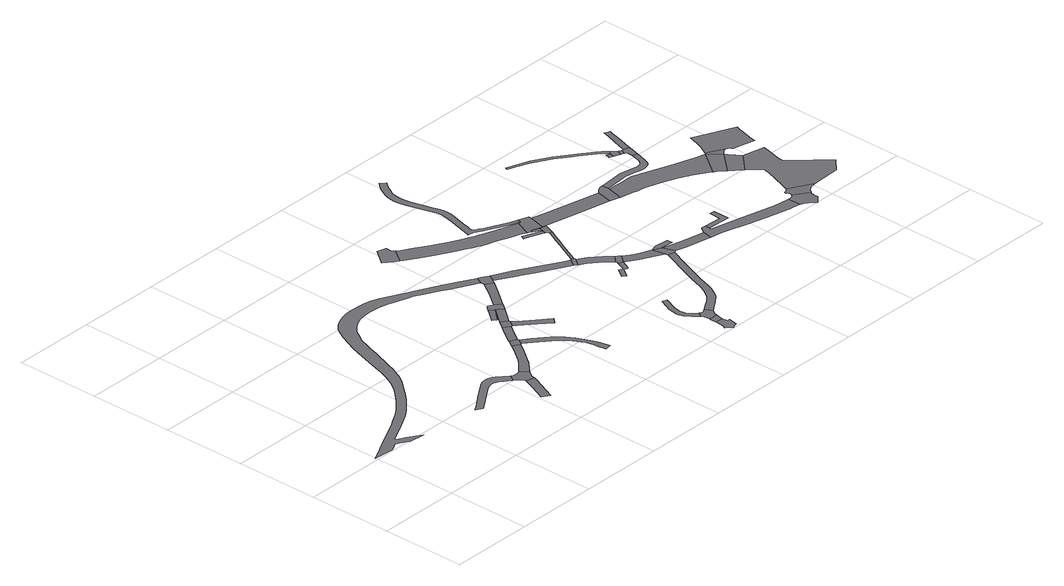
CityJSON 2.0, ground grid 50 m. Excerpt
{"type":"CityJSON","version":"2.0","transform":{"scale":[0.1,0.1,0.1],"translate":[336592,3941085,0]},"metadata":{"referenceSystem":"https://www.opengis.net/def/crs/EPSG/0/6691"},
"CityObjects":{
"road1":{"type":"Road","geometry":[{"type":"MultiSurface","lod":"1","boundaries":[[[0,1,2,3,4,5,6,7,8,9,10,11,12,13,14,15,16,17,18,19,20,21,22,23,24,25]]]}]},
"road2":{"type":"Road","attributes":{"function":"3","RoadStructureAttribute.sectionType":"1"},"geometry":[{"type":"MultiSurface","lod":"1","boundaries":[[[26,27,28,29,30,31,32,33,34,35,36,37,38,39,40,41,42,43,44,45,46,47,48,49,50,51,52,53,54,55,56,57,58,59,60,61,62,63,64,65,66,67,68,69,70,71,72,73,74,75,76,77,78,79,80,81,82,83,84,85,86,87,88,89,90,91,92,93,94,95,96,97,98,99,100,101,102,103,104,105,106,107,108,109,110,111,112,113,114,115,116,117,118,119,120,121,122,123]]]}]},
"road3":{"type":"Road","attributes":{"RoadStructureAttribute.sectionType":"1"},"geometry":[{"type":"MultiSurface","lod":"1","boundaries":[[[124,125,126,127,128,129,130,131,132]]]}]},
"road4":{"type":"Road","geometry":[{"type":"MultiSurface","lod":"1","boundaries":[[[133,134,135,136,132,131,137,138,139,140,141,142,143,144,0,25]]]}]},
"road5":{"type":"Road","attributes":{"RoadStructureAttribute.sectionType":"1"},"geometry":[{"type":"MultiSurface","lod":"1","boundaries":[[[140,145,146,147,148,149,150,151,152,153,154,155,156,141]]]}]},
"road6":{"type":"Road","geometry":[{"type":"MultiSurface","lod":"1","boundaries":[[[151,150,157,158,159,160,161,162]]]}]},
"road7":{"type":"Road","attributes":{"RoadStructureAttribute.sectionType":"1"},"geometry":[{"type":"MultiSurface","lod":"1","boundaries":[[[163,164,162,161,165,166,167,168,169]]]}]},
"road8":{"type":"Road","attributes":{"RoadStructureAttribute.sectionType":"1"},"geometry":[{"type":"MultiSurface","lod":"1","boundaries":[[[170,171,172,173,174,175,176,177,178,179,180,181,182,183,184,185,186,187,188,189,190,191,192,193,159,158]]]}]},
"road9":{"type":"Road","geometry":[{"type":"MultiSurface","lod":"1","boundaries":[[[194,169,168,195,196,197,198,199,200]]]}]},
"road10":{"type":"Road","geometry":[{"type":"MultiSurface","lod":"1","boundaries":[[[201,202,203,204,205,206,207]]]}]},
"road11":{"type":"Road","attributes":{"RoadStructureAttribute.sectionType":"1"},"geometry":[{"type":"MultiSurface","lod":"1","boundaries":[[[208,209,200,199,210]]]}]},
"road12":{"type":"Road","attributes":{"RoadStructureAttribute.sectionType":"1"},"geometry":[{"type":"MultiSurface","lod":"1","boundaries":[[[196,211,212,213,214,215,216,197]]]}]},
"road13":{"type":"Road","geometry":[{"type":"MultiSurface","lod":"1","boundaries":[[[206,217,208,210,218,219,220,221,222,223,224,225,226,227,228,207]]]}]},
"road14":{"type":"Road","attributes":{"RoadStructureAttribute.sectionType":"1"},"geometry":[{"type":"MultiSurface","lod":"1","boundaries":[[[229,230,220,219,231,232,233]]]}]},
"road15":{"type":"Road","geometry":[{"type":"MultiSurface","lod":"1","boundaries":[[[234,235,236,237,238,239,240,241,242]]]}]},
"road16":{"type":"Road","geometry":[{"type":"MultiSurface","lod":"1","boundaries":[[[243,244,123,122,245,246,229,233,247,248,249]]]}]},
"road17":{"type":"Road","geometry":[{"type":"MultiSurface","lod":"1","boundaries":[[[250,251,252,253,254,255,256,257,258,259,260,261]]]}]},
"road18":{"type":"Road","attributes":{"RoadStructureAttribute.sectionType":"1"},"geometry":[{"type":"MultiSurface","lod":"1","boundaries":[[[262,263,264,253,252]]]}]},
"road19":{"type":"Road","attributes":{"RoadStructureAttribute.sectionType":"1"},"geometry":[{"type":"MultiSurface","lod":"1","boundaries":[[[265,266,267,268,269,270,271,272,273,274,275,276,277,278,279,280,281]]]}]},
"road20":{"type":"Road","geometry":[{"type":"MultiSurface","lod":"1","boundaries":[[[280,282,283,284,263,262,285,286,287,288,289,290,281]]]}]},
"road21":{"type":"Road","attributes":{"function":"3","RoadStructureAttribute.sectionType":"1"},"geometry":[{"type":"MultiSurface","lod":"1","boundaries":[[[291,292,293,294,295,296,297,298,299,300,301,243,249]]]}]},
"road22":{"type":"Road","attributes":{"function":"2","RoadStructureAttribute.sectionType":"1"},"geometry":[{"type":"MultiSurface","lod":"1","boundaries":[[[302,303,304,305,306,307,308,309,310,311,312,313,236,235,314,315,316,317,318,319,320,321,322,323,324,325,326,327]]]}]},
"road23":{"type":"Road","geometry":[{"type":"MultiSurface","lod":"1","boundaries":[[[328,329,330,331,332,333,298,297,334]]]}]},
"road24":{"type":"Road","geometry":[{"type":"MultiSurface","lod":"1","boundaries":[[[335,336,337,338,339,340,341,342,343,344,345,346,347,348]]]}]},
"road25":{"type":"Road","attributes":{"function":"3","RoadStructureAttribute.sectionType":"1"},"geometry":[{"type":"MultiSurface","lod":"1","boundaries":[[[349,350,351,352,353,354,355,356,357,358,359,360,361,362,363,328,334]]]}]},
"road26":{"type":"Road","attributes":{"RoadStructureAttribute.sectionType":"1"},"geometry":[{"type":"MultiSurface","lod":"1","boundaries":[[[364,365,366,367,368,369,370,371,372,373,374,375,376,377,287,286,378,379,380,381,382,383,384,385,386,387,388,389,390,391,392,393,394]]]}]},
"road27":{"type":"Road","attributes":{"RoadStructureAttribute.sectionType":"1"},"geometry":[{"type":"MultiSurface","lod":"1","boundaries":[[[395,396,397,398,399,400,401,402,403,404,332,331]]]}]},
"road28":{"type":"Road","geometry":[{"type":"MultiSurface","lod":"1","boundaries":[[[405,355,354,406,407,335,348,408,409]]]}]},
"road29":{"type":"Road","geometry":[{"type":"MultiSurface","lod":"1","boundaries":[[[410,411,412,413,414,415,416,417,418]]]}]},
"road30":{"type":"Road","attributes":{"function":"3","RoadStructureAttribute.sectionType":"1"},"geometry":[{"type":"MultiSurface","lod":"1","boundaries":[[[408,419,420,421,422,423,424,425,426,427,428,409]]]}]},
"road31":{"type":"Road","attributes":{"RoadStructureAttribute.sectionType":"1"},"geometry":[{"type":"MultiSurface","lod":"1","boundaries":[[[429,430,431,432,433,434]]]}]},
"road32":{"type":"Road","attributes":{"RoadStructureAttribute.sectionType":"1"},"geometry":[{"type":"MultiSurface","lod":"1","boundaries":[[[435,436,437,438,439,440,441,442,443,444,445,446,447,448,449,450,451,452,453,454,455,456,457,458,459,460,461,462,463,464,465,466,467,468,469,470,471,472,473,474,475,476,477,478,479,480,481,482,483,484,485,486,487,488,489,490,491,492,493,494]]]}]},
"road33":{"type":"Road","geometry":[{"type":"MultiSurface","lod":"1","boundaries":[[[417,495,400,399,496,497,498,499,500,501,430,429,502,503,418]]]}]},
"road34":{"type":"Road","geometry":[{"type":"MultiSurface","lod":"1","boundaries":[[[433,504,505,506,507,508,509,510,465,464,511,512,513,514,302,327,515,516,434]]]}]},
"road35":{"type":"Road","geometry":[{"type":"MultiSurface","lod":"1","boundaries":[[[425,424,394,393,517,518]]]}]},
"road36":{"type":"Road","geometry":[{"type":"MultiSurface","lod":"1","boundaries":[[[519,520,521,522,425,518]]]}]},
"road37":{"type":"Road","geometry":[{"type":"MultiSurface","lod":"1","boundaries":[[[517,523,524,525,526,527,528,529,530,531,518]]]}]},
"road38":{"type":"Road","attributes":{"function":"2","RoadStructureAttribute.sectionType":"1"},"geometry":[{"type":"MultiSurface","lod":"1","boundaries":[[[532,533,534,506,505,535,536,537,538,539,540,541]]]}]},
"road39":{"type":"Road","attributes":{"RoadStructureAttribute.sectionType":"1"},"geometry":[{"type":"MultiSurface","lod":"1","boundaries":[[[542,543,544,545,546,547]]]}]},
"road40":{"type":"Road","geometry":[{"type":"MultiSurface","lod":"1","boundaries":[[[540,548,549,550,551,552,553,554,555,556,541]]]}]},
"road41":{"type":"Road","attributes":{"function":"3","RoadStructureAttribute.sectionType":"1"},"geometry":[{"type":"MultiSurface","lod":"1","boundaries":[[[546,557,527,526,558,559,560,561,562,563,564,565,566,567,568,569,570,571,572,573,547]]]}]},
"road42":{"type":"Road","attributes":{"RoadStructureAttribute.sectionType":"1"},"geometry":[{"type":"MultiSurface","lod":"1","boundaries":[[[574,575,576,577,578,579,580,581,582,583,584,585,586,587,588,589,590,591]]]}]},
"road43":{"type":"Road","attributes":{"RoadStructureAttribute.sectionType":"1"},"geometry":[{"type":"MultiSurface","lod":"1","boundaries":[[[552,592,593,594,595,596,597,598,599,600,601,602,603,604,605,606,607,608,609,610,611,612,613,553]]]}]},
"road44":{"type":"Road","attributes":{"function":"2","RoadStructureAttribute.sectionType":"1"},"geometry":[{"type":"MultiSurface","lod":"1","boundaries":[[[614,615,616,617,618,619,620,621,622,549,548,623,624,625,626,627,628,629,630,631,632,633,634,635]]]}]},
"road45":{"type":"Road","geometry":[{"type":"MultiSurface","lod":"1","boundaries":[[[636,637,638,639]]]}]},
"road46":{"type":"Road","geometry":[{"type":"MultiSurface","lod":"1","boundaries":[[[640,641,574,591,636,639,642,643]]]}]},
"road47":{"type":"Road","geometry":[{"type":"MultiSurface","lod":"1","boundaries":[[[644,645,646,647,648,649,650,651,652,566,565,653,654,655,656,657]]]}]},
"road48":{"type":"Road","attributes":{"RoadStructureAttribute.sectionType":"1"},"geometry":[{"type":"MultiSurface","lod":"1","boundaries":[[[658,659,643,642,660,661]]]}]},
"road49":{"type":"Road","geometry":[{"type":"MultiSurface","lod":"1","boundaries":[[[602,662,663,664,665,658,661,666,667,603]]]}]},
"road50":{"type":"Road","attributes":{"RoadStructureAttribute.sectionType":"1"},"geometry":[{"type":"MultiSurface","lod":"1","boundaries":[[[668,669,670,671,672,673,674,675,650,649,676,677,678,679]]]}]},
"road51":{"type":"Road","attributes":{"RoadStructureAttribute.sectionType":"1"},"geometry":[{"type":"MultiSurface","lod":"1","boundaries":[[[680,681,682,683,684,685,686,687,664,663]]]}]},
"road52":{"type":"Road","geometry":[{"type":"MultiSurface","lod":"1","boundaries":[[[688,689,635,634,690,691,692,693]]]}]},
"road53":{"type":"Road","attributes":{"function":"2","RoadStructureAttribute.sectionType":"1"},"geometry":[{"type":"MultiSurface","lod":"1","boundaries":[[[694,695,696,697,688,693,698,699,700]]]}]},
"road54":{"type":"Road","attributes":{"RoadStructureAttribute.sectionType":"1"},"geometry":[{"type":"MultiSurface","lod":"1","boundaries":[[[701,702,703,704,705,706,707,708,709,710,689,688]]]}]},
"road55":{"type":"Road","geometry":[{"type":"MultiSurface","lod":"1","boundaries":[[[711,712,713,714,715,716,717,718,679,678,719,720,721,722,723,724,725,726,727,728,729,730,731,694,700]]]}]},
"road56":{"type":"Road","geometry":[{"type":"MultiSurface","lod":"1","boundaries":[[[732,733,734,735,736,737,738,710,709,739,740,741,742,743,744,745,746,747,748]]]}]}
},
"vertices":[
[1069,540,0],[1010,589,0],[992,600,0],[973,608,0],[958,609,0],[951,609,0],[929,607,0],[910,600,0],[880,583,0],[814,538,0],[726,473,0],[704,458,0],[697,453,0],[736,432,0],[749,441,0],[765,452,0],[838,503,0],[903,548,0],[918,555,0],[938,559,0],[951,560,0],[953,560,0],[962,558,0],[973,554,0],[984,549,0],[1044,504,0],
[1580,1356,0],[1521,1386,0],[1415,1439,0],[1337,1477,0],[1196,1546,0],[1145,1565,0],[1107,1574,0],[1071,1578,0],[1017,1579,0],[988,1577,0],[960,1575,0],[925,1565,0],[889,1551,0],[852,1529,0],[825,1505,0],[806,1475,0],[781,1431,0],[756,1377,0],[737,1329,0],[733,1318,0],[706,1235,0],[667,1105,0],[652,1057,0],[637,1013,0],[619,976,0],[599,939,0],[570,896,0],[539,860,0],[497,815,0],[427,754,0],[388,727,0],[337,697,0],[306,678,0],[152,599,0],[80,560,0],[68,553,0],[64,551,0],[62,550,0],[2,520,0],[121,509,0],[151,523,0],[152,524,0],[155,526,0],[174,535,0],[176,536,0],[198,524,0],[215,514,0],[223,509,0],[237,501,0],[244,497,0],[338,488,0],[319,499,0],[258,537,0],[240,547,0],[209,565,0],[208,568,0],[209,570,0],[330,634,0],[416,684,0],[459,714,0],[485,736,0],[533,779,0],[577,826,0],[587,838,0],[611,865,0],[637,895,0],[650,910,0],[661,928,0],[674,947,0],[688,972,0],[694,984,0],[715,1032,0],[733,1080,0],[777,1207,0],[792,1253,0],[804,1288,0],[824,1342,0],[835,1360,0],[853,1390,0],[871,1418,0],[887,1435,0],[906,1452,0],[933,1469,0],[956,1479,0],[979,1487,0],[1025,1495,0],[1063,1497,0],[1091,1496,0],[1124,1492,0],[1175,1480,0],[1296,1442,0],[1319,1434,0],[1382,1401,0],[1453,1365,0],[1498,1341,0],[1532,1323,0],[1650,1262,0],[1674,1307,0],
[1082,441,0],[1077,429,0],[1059,384,0],[1017,284,0],[1062,260,0],[1106,365,0],[1125,410,0],[1134,435,0],[1084,447,0],
[1067,483,0],[1078,469,0],[1082,462,0],[1085,453,0],[1137,444,0],[1142,460,0],[1151,481,0],[1163,495,0],[1130,539,0],[1115,531,0],[1096,529,0],[1082,531,0],
[1183,514,0],[1225,556,0],[1247,586,0],[1271,617,0],[1291,644,0],[1334,708,0],[1293,734,0],[1252,671,0],[1234,645,0],[1211,615,0],[1194,596,0],[1147,554,0],
[1338,711,0],[1341,711,0],[1362,745,0],[1359,749,0],[1359,752,0],[1317,770,0],
[1372,858,0],[1321,777,0],[1361,757,0],[1387,794,0],[1412,832,0],[1433,862,0],[1394,889,0],
[1344,709,0],[1389,674,0],[1464,613,0],[1492,588,0],[1513,566,0],[1539,531,0],[1561,493,0],[1571,468,0],[1573,462,0],[1579,429,0],[1584,389,0],[1592,351,0],[1631,358,0],[1623,399,0],[1614,430,0],[1601,467,0],[1600,469,0],[1588,497,0],[1566,540,0],[1538,587,0],[1519,613,0],[1491,642,0],[1413,706,0],[1377,733,0],
[1412,915,0],[1436,864,0],[1442,863,0],[1467,899,0],[1466,903,0],[1467,908,0],[1430,937,0],
[1434,1002,0],[1422,987,0],[1412,974,0],[1436,958,0],[1479,1006,0],[1503,1032,0],[1475,1054,0],
[1505,1032,0],[1485,1007,0],[1542,1003,0],
[1462,846,0],[1542,778,0],[1610,720,0],[1636,751,0],[1568,808,0],[1490,875,0],
[1504,1032,0],[1550,1013,0],[1572,1043,0],[1535,1071,0],[1530,1069,0],[1525,1071,0],[1518,1076,0],[1510,1082,0],[1507,1084,0],[1504,1084,0],[1498,1083,0],[1492,1077,0],
[1653,1240,0],[1603,1163,0],[1584,1059,0],[1642,1136,0],[1696,1211,0],
[1510,1736,0],[1538,1717,0],[1594,1799,0],[1586,1810,0],[1584,1824,0],[1583,1850,0],[1532,1866,0],[1523,1854,0],[1461,1772,0],
[1735,1275,0],[1690,1298,0],[1655,1255,0],[1655,1248,0],[1705,1227,0],[1708,1231,0],[1712,1231,0],
[2229,69,0],[2215,74,0],[2207,104,0],[2164,105,0],[2163,81,0],[2160,55,0],[2151,36,0],[2150,33,0],[2185,4,0],[2188,7,0],[2216,19,0],[2220,18,0],
[2217,149,0],[2165,149,0],[2165,147,0],
[2146,254,0],[2126,283,0],[2121,301,0],[2120,313,0],[2121,332,0],[2128,360,0],[2159,434,0],[2160,436,0],[2132,446,0],[2099,369,0],[2092,336,0],[2090,312,0],[2091,295,0],[2099,270,0],[2124,234,0],[2153,204,0],[2175,231,0],
[2158,195,0],[2162,184,0],[2165,173,0],[2226,173,0],[2240,193,0],[2215,233,0],[2203,226,0],[2195,223,0],[2185,225,0],
[1833,1164,0],[1839,1161,0],[1912,1121,0],[1973,1089,0],[2032,1057,0],[2035,1055,0],[2094,1022,0],[2125,1069,0],[2109,1077,0],[2058,1105,0],[1858,1213,0],
[2218,1510,0],[2099,1548,0],[2059,1562,0],[2001,1582,0],[1991,1586,0],[1974,1593,0],[1947,1604,0],[1920,1615,0],[1838,1654,0],[1744,1707,0],[1682,1744,0],[1609,1788,0],[1554,1706,0],[1616,1669,0],[1695,1622,0],[1793,1567,0],[1805,1561,0],[1851,1539,0],[1880,1525,0],[1956,1494,0],[2005,1477,0],[2034,1467,0],[2068,1455,0],[2106,1441,0],[2140,1429,0],[2177,1413,0],
[2148,1054,0],[2148,1058,0],[2147,1062,0],[2148,1066,0],[2134,1071,0],[2130,1069,0],[2115,1011,0],
[2263,866,0],[2250,832,0],[2245,819,0],[2241,812,0],[2239,812,0],[2216,821,0],[2177,765,0],[2198,749,0],[2237,805,0],[2251,799,0],[2256,797,0],[2259,795,0],[2261,796,0],[2290,856,0],
[2156,984,0],[2169,974,0],[2178,968,0],[2224,927,0],[2249,901,0],[2264,886,0],[2304,924,0],[2291,937,0],[2262,967,0],[2247,980,0],[2235,991,0],[2213,1011,0],[2203,1018,0],[2199,1020,0],[2188,1029,0],
[2469,662,0],[2448,613,0],[2439,591,0],[2398,477,0],[2386,442,0],[2370,395,0],[2357,361,0],[2347,347,0],[2333,328,0],[2319,306,0],[2303,294,0],[2285,279,0],[2262,263,0],[2232,244,0],[2260,208,0],[2263,210,0],[2291,229,0],[2311,242,0],[2353,276,0],[2372,305,0],[2394,344,0],[2408,381,0],[2429,446,0],[2430,447,0],[2435,464,0],[2477,577,0],[2494,618,0],[2497,625,0],[2536,719,0],[2536,720,0],[2495,727,0],
[2152,1074,0],[2204,1185,0],[2230,1241,0],[2249,1281,0],[2268,1322,0],[2254,1328,0],[2235,1286,0],[2220,1254,0],[2196,1204,0],[2138,1080,0],
[2316,912,0],[2267,880,0],[2267,875,0],[2292,856,0],[2326,902,0],
[2132,1411,0],[2127,1399,0],[2125,1393,0],[2123,1388,0],[2128,1386,0],[2136,1383,0],[2236,1343,0],[2238,1343,0],[2245,1366,0],
[2294,855,0],[2325,834,0],[2380,802,0],[2387,798,0],[2473,756,0],[2492,748,0],[2476,821,0],[2405,851,0],[2356,880,0],[2348,886,0],
[2247,1371,0],[2254,1396,0],[2231,1403,0],[2210,1411,0],[2209,1412,0],[2202,1401,0],
[2036,2302,0],[2024,2288,0],[2004,2261,0],[1986,2229,0],[1973,2203,0],[1966,2179,0],[1960,2156,0],[1958,2130,0],[1960,2102,0],[1970,2056,0],[1975,2036,0],[2002,1936,0],[2014,1901,0],[2017,1879,0],[2018,1851,0],[2016,1834,0],[2014,1820,0],[2004,1783,0],[1980,1691,0],[1966,1635,0],[1964,1626,0],[1976,1624,0],[1990,1621,0],[1999,1618,0],[2044,1594,0],[2050,1591,0],[2051,1591,0],[2124,1557,0],[2199,1524,0],[2235,1511,0],[2243,1532,0],[2207,1545,0],[2132,1577,0],[2126,1580,0],[2054,1614,0],[2042,1623,0],[2037,1626,0],[2015,1642,0],[2011,1647,0],[2011,1648,0],[2012,1652,0],[2015,1665,0],[2021,1686,0],[2025,1705,0],[2053,1811,0],[2056,1829,0],[2058,1850,0],[2057,1882,0],[2051,1914,0],[2040,1947,0],[2009,2065,0],[2000,2107,0],[1999,2130,0],[2000,2150,0],[2004,2169,0],[2010,2189,0],[2021,2210,0],[2039,2241,0],[2066,2275,0],[2067,2277,0],
[2249,1339,0],[2280,1350,0],[2289,1370,0],[2293,1381,0],[2291,1385,0],[2285,1386,0],[2270,1391,0],[2249,1370,0],[2249,1368,0],
[2210,1414,0],[2273,1396,0],[2299,1491,0],[2298,1494,0],[2299,1495,0],[2301,1498,0],[2302,1513,0],[2236,1511,0],[2237,1508,0],[2236,1507,0],[2232,1506,0],[2194,1406,0],[2199,1403,0],
[2554,731,0],[2523,799,0],
[2523,802,0],[2601,794,0],[2599,828,0],[2520,838,0],
[2564,726,0],[2615,710,0],[2733,688,0],[2770,681,0],[2781,741,0],[2727,751,0],[2628,769,0],[2586,779,0],[2545,793,0],
[2584,1429,0],[2380,1473,0],[2311,1489,0],[2290,1392,0],[2405,1367,0],[2486,1350,0],[2566,1332,0],[2637,1317,0],[2694,1305,0],[2714,1401,0],
[2971,740,0],[2972,838,0],[2942,838,0],[2941,771,0],[2836,776,0],[2835,746,0],
[2755,1290,0],[2779,1386,0],[2778,1388,0],[2777,1389,0],[2780,1392,0],[2777,1433,0],[2770,1433,0],[2755,1429,0],[2733,1417,0],
[2807,777,0],[2821,672,0],[2853,666,0],[2997,625,0],[3106,596,0],[3212,572,0],[3249,566,0],[3304,557,0],[3316,555,0],[3315,632,0],[3311,632,0],[3259,638,0],[3225,643,0],[3122,666,0],[3021,690,0],[2865,726,0],[2832,732,0],
[3059,1631,0],[3032,1658,0],[3009,1678,0],[2930,1737,0],[2822,1814,0],[2717,1872,0],[2690,1882,0],[2584,1921,0],[2577,1903,0],[2604,1893,0],[2684,1863,0],[2708,1854,0],[2811,1797,0],[2888,1742,0],[2918,1721,0],[2997,1662,0],[3019,1643,0],[3045,1617,0],
[2790,1394,0],[2918,1405,0],[2929,1405,0],[2981,1396,0],[3041,1386,0],[3056,1386,0],[3079,1390,0],[3098,1403,0],[3108,1419,0],[3117,1447,0],[3134,1507,0],[3104,1516,0],[3094,1467,0],[3084,1447,0],[3072,1434,0],[3063,1428,0],[3053,1426,0],[3045,1426,0],[2988,1435,0],[2932,1445,0],[2916,1445,0],[2787,1434,0],
[3358,1245,0],[3308,1260,0],[3188,1295,0],[3149,1310,0],[2948,1381,0],[2922,1386,0],[2871,1383,0],[2835,1382,0],[2795,1384,0],[2780,1283,0],[2833,1272,0],[2863,1266,0],[2891,1261,0],[2924,1252,0],[3006,1226,0],[3097,1192,0],[3132,1176,0],[3147,1169,0],[3155,1164,0],[3239,1113,0],[3258,1100,0],[3362,1244,0],
[3043,1613,0],[3021,1621,0],[3011,1593,0],[3034,1585,0],
[3082,1604,0],[3076,1611,0],[3075,1570,0],[3085,1599,0],
[3436,540,0],[3432,554,0],[3431,561,0],[3433,569,0],[3438,586,0],[3441,589,0],[3356,648,0],[3348,638,0],[3336,632,0],[3337,546,0],[3356,535,0],[3371,522,0],[3387,506,0],[3391,501,0],
[3107,1590,0],[3094,1596,0],[3081,1568,0],[3093,1562,0],
[3147,1551,0],[3155,1578,0],[3120,1588,0],[3115,1588,0],[3103,1554,0],[3106,1544,0],
[3375,701,0],[3367,696,0],[3352,693,0],[3349,678,0],[3357,677,0],[3361,674,0],[3361,669,0],[3360,658,0],[3457,612,0],[3476,624,0],[3523,635,0],[3382,707,0],
[3159,1594,0],[3185,1684,0],[3201,1739,0],[3206,1758,0],[3188,1766,0],[3176,1772,0],[3162,1726,0],[3133,1630,0],
[3425,1176,0],[3368,1246,0],[3263,1096,0],[3274,1088,0],[3310,1059,0],[3316,1054,0],
[3482,1094,0],[3437,1159,0],[3436,1160,0],[3432,1166,0],[3344,1029,0],[3370,1002,0],[3380,991,0],
[3431,1181,0],[3440,1188,0],[3445,1193,0],[3448,1195,0],[3449,1196,0],[3451,1197,0],[3454,1199,0],[3461,1201,0],[3470,1202,0],[3373,1257,0],
[3439,933,0],[3448,925,0],[3451,921,0],[3452,917,0],[3450,909,0],[3443,880,0],[3401,756,0],[3390,724,0],[3592,639,0],[3694,643,0],[3765,708,0],[3688,792,0],[3601,888,0],[3583,908,0],[3580,916,0],[3581,923,0],[3583,939,0],[3608,1047,0],[3612,1063,0],[3484,1093,0],[3484,1091,0],
[3433,1408,0],[3411,1342,0],[3399,1310,0],[3396,1301,0],[3394,1297,0],[3384,1278,0],[3375,1259,0],[3478,1200,0],[3485,1197,0],[3492,1192,0],[3497,1184,0],[3501,1176,0],[3631,1145,0],[3638,1174,0],[3654,1241,0],[3662,1275,0],[3674,1302,0]
]}
